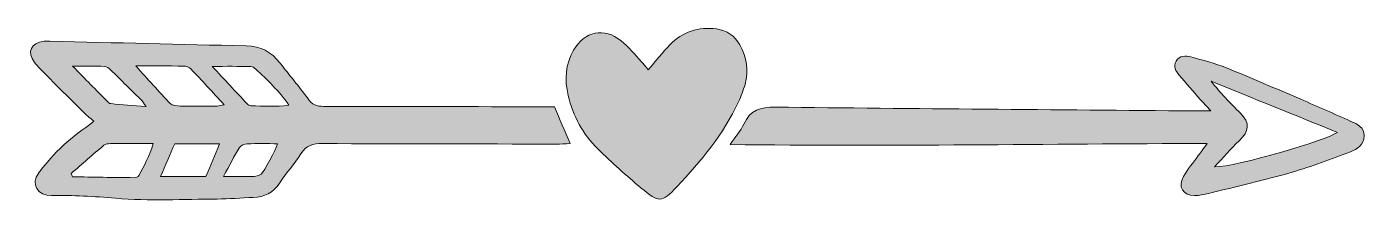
# Model space of a CAD drawing. Header units: inches. Extents: x 149 to 931, y -941 to -139.
# Drawn here: x 183 to 910, y -941 to -845 of the extents above; entities that cross this region are included whole.
import ezdxf

# ---------------------------------------------------------------- set-up
doc = ezdxf.new("R2010")
doc.units = ezdxf.units.IN
doc.header["$MEASUREMENT"] = 0
doc.layers.add('Layer 1', color=7, linetype='Continuous')

# ---------------------------------------------------------------- blocks, each defined once
blk = doc.blocks.new('block 6')
at = {"layer": 'Layer 1', "true_color": 0xff53a7}
h = blk.add_hatch(color=241, dxfattribs=at)
h.dxf.hatch_style = 2
edge = h.paths.add_edge_path()
edge.add_spline(control_points=[(520.86, -868.21), (525.14, -863.23), (528.68, -858.75), (532.61, -854.62), (539.53, -847.34), (548.21, -844.83), (558.08, -846.02), (563.79, -846.71), (567.94, -849.74), (570.65, -854.66), (574.36, -861.41), (575.72, -868.59), (573.51, -876.12), (572.56, -879.36), (571.42, -882.58), (569.99, -885.63), (561.78, -903.1), (549.59, -917.8), (536.5, -931.65), (528.02, -940.64), (526.76, -940.39), (517.04, -932.39), (508.88, -925.67), (501, -918.56), (493.42, -911.19), (485.2, -903.19), (479.92, -893.29), (477.28, -882.11), (475.26, -873.6), (475.72, -865.26), (480.21, -857.5), (486.15, -847.25), (496.85, -845), (506.08, -852.43), (510.16, -855.72), (513.5, -859.93), (517.13, -863.77), (518.4, -865.11), (519.51, -866.6), (520.86, -868.21)], knot_values=[0, 0, 0, 0, 1, 1, 1, 2, 2, 2, 3, 3, 3, 4, 4, 4, 5, 5, 5, 6, 6, 6, 7, 7, 7, 8, 8, 8, 9, 9, 9, 10, 10, 10, 11, 11, 11, 12, 12, 12, 13, 13, 13, 13], degree=3, periodic=1)
h = blk.add_hatch(color=241, dxfattribs=at)
h.dxf.hatch_style = 2
edge = h.paths.add_edge_path()
edge.add_spline(control_points=[(469.75, -888.28), (472.71, -895.09), (475.39, -901.25), (478.44, -908.28), (475.48, -908.37), (473.07, -908.51), (470.66, -908.51), (428.29, -908.46), (385.92, -908.49), (343.55, -908.22), (338.4, -908.19), (334.78, -909.27), (331.88, -913.75), (328.32, -919.25), (323.86, -924.17), (320.28, -929.65), (316.78, -934.99), (311.96, -937.23), (305.89, -937.5), (299.33, -937.8), (292.77, -938.32), (286.21, -938.36), (267.8, -938.49), (249.4, -939.56), (230.98, -937.92), (219.38, -936.9), (207.69, -936.26), (196.07, -936.53), (188.73, -936.7), (184.63, -930.37), (189.15, -924.21), (193.13, -918.79), (197.71, -913.71), (202.63, -909.11), (207.55, -904.51), (213.22, -900.69), (219.07, -896.13), (216.91, -894.21), (214.72, -892.42), (212.71, -890.43), (205.03, -882.84), (197.39, -875.19), (189.77, -867.54), (188.72, -866.49), (187.75, -865.36), (186.88, -864.17), (182.64, -858.36), (184.86, -853.48), (192.11, -852.67), (193.16, -852.55), (194.23, -852.55), (195.28, -852.58), (230.86, -853.47), (266.43, -854.54), (302.01, -855.14), (310.03, -855.27), (315.73, -858.43), (320.42, -864.47), (325.49, -870.99), (330.88, -877.27), (335.7, -883.97), (337.97, -887.12), (340.42, -888.08), (344.15, -888.07), (381.65, -888.04), (419.15, -888.19), (456.65, -888.28), (460.88, -888.29), (465.11, -888.28), (469.75, -888.28)], knot_values=[0, 0, 0, 0, 1, 1, 1, 2, 2, 2, 3, 3, 3, 4, 4, 4, 5, 5, 5, 6, 6, 6, 7, 7, 7, 8, 8, 8, 9, 9, 9, 10, 10, 10, 11, 11, 11, 12, 12, 12, 13, 13, 13, 14, 14, 14, 15, 15, 15, 16, 16, 16, 17, 17, 17, 18, 18, 18, 19, 19, 19, 20, 20, 20, 21, 21, 21, 22, 22, 22, 23, 23, 23, 23], degree=3, periodic=1)
edge = h.paths.add_edge_path()
edge.add_spline(control_points=[(242, -866.1), (248.55, -873.3), (254.5, -880.07), (260.77, -886.53), (261.85, -887.65), (264.24, -887.83), (266.05, -887.87), (272.8, -888.01), (279.56, -887.95), (286.32, -887.89), (287.41, -887.88), (288.49, -887.48), (290.09, -887.16), (283.72, -880.28), (277.9, -873.89), (271.91, -867.67), (271.03, -866.75), (269.34, -866.19), (268.01, -866.17), (259.37, -866.04), (250.74, -866.1), (242, -866.1)], knot_values=[0, 0, 0, 0, 1, 1, 1, 2, 2, 2, 3, 3, 3, 4, 4, 4, 5, 5, 5, 6, 6, 6, 7, 7, 7, 7], degree=3, periodic=1)
edge = h.paths.add_edge_path()
edge.add_spline(control_points=[(206.88, -924.42), (207.12, -925.04), (207.36, -925.66), (207.6, -926.28), (218.72, -926.47), (229.84, -926.68), (240.96, -926.78), (241.89, -926.79), (243.33, -926.31), (243.69, -925.62), (246.5, -920.34), (249.47, -915.09), (251.45, -908.22), (242.9, -908.22), (235.52, -908.18), (228.14, -908.27), (226.94, -908.28), (225.45, -908.48), (224.59, -909.2), (218.61, -914.18), (212.77, -919.33), (206.88, -924.42)], knot_values=[0, 0, 0, 0, 1, 1, 1, 2, 2, 2, 3, 3, 3, 4, 4, 4, 5, 5, 5, 6, 6, 6, 7, 7, 7, 7], degree=3, periodic=1)
edge = h.paths.add_edge_path()
edge.add_spline(control_points=[(283.57, -866.31), (290.26, -873.48), (296.38, -880.06), (302.55, -886.6), (303.09, -887.17), (303.98, -887.73), (304.71, -887.75), (311.33, -887.89), (317.97, -888.44), (325.32, -887.35), (319.77, -879.64), (313.6, -873.62), (307.27, -867.77), (306.53, -867.09), (305.45, -866.39), (304.51, -866.38), (297.86, -866.26), (291.2, -866.31), (283.57, -866.31)], knot_values=[0, 0, 0, 0, 1, 1, 1, 2, 2, 2, 3, 3, 3, 4, 4, 4, 5, 5, 5, 6, 6, 6, 6], degree=3, periodic=1)
edge = h.paths.add_edge_path()
edge.add_spline(control_points=[(263.16, -908.46), (260.63, -914.27), (258.14, -920), (255.49, -926.07), (264.24, -926.07), (272.34, -926.07), (280.16, -926.07), (282.69, -920), (285.01, -914.45), (287.52, -908.46), (279.02, -908.46), (271.24, -908.46), (263.16, -908.46)], knot_values=[0, 0, 0, 0, 1, 1, 1, 2, 2, 2, 3, 3, 3, 4, 4, 4, 4], degree=3, periodic=1)
edge = h.paths.add_edge_path()
edge.add_spline(control_points=[(207.62, -866.23), (214.51, -873.22), (220.42, -879.23), (226.37, -885.21), (226.95, -885.79), (227.71, -886.5), (228.44, -886.57), (234.4, -887.16), (240.38, -887.6), (247.57, -888.19), (246.26, -886.31), (245.9, -885.6), (245.37, -885.06), (239.66, -879.41), (233.96, -873.76), (228.19, -868.18), (227.32, -867.34), (226.13, -866.36), (225.05, -866.32), (219.66, -866.13), (214.25, -866.23), (207.62, -866.23)], knot_values=[0, 0, 0, 0, 1, 1, 1, 2, 2, 2, 3, 3, 3, 4, 4, 4, 5, 5, 5, 6, 6, 6, 7, 7, 7, 7], degree=3, periodic=1)
edge = h.paths.add_edge_path()
edge.add_spline(control_points=[(289.69, -926.19), (295.17, -926.19), (299.36, -926.2), (303.56, -926.18), (304.83, -926.18), (306.11, -926.24), (307.35, -926.03), (308.34, -925.86), (309.39, -925.49), (310.17, -924.89), (311.81, -923.65), (318.43, -911.21), (319.09, -908.32), (313.54, -908.32), (308.06, -908.18), (302.59, -908.41), (301.13, -908.47), (299.08, -909.23), (298.4, -910.34), (295.46, -915.15), (292.92, -920.2), (289.69, -926.19)], knot_values=[0, 0, 0, 0, 1, 1, 1, 2, 2, 2, 3, 3, 3, 4, 4, 4, 5, 5, 5, 6, 6, 6, 7, 7, 7, 7], degree=3, periodic=1)
h = blk.add_hatch(color=241, dxfattribs=at)
h.dxf.hatch_style = 2
edge = h.paths.add_edge_path()
edge.add_spline(control_points=[(825.02, -908.21), (737.91, -908.35), (652.34, -909.9), (565.41, -908.76), (568.33, -904.51), (571.16, -901.38), (572.85, -897.72), (576.36, -890.13), (581.81, -888.31), (590, -888.41), (666.08, -889.38), (742.17, -889.87), (818.25, -890.5), (820.7, -890.52), (823.15, -890.5), (827.09, -890.5), (824.47, -887.72), (822.9, -886.12), (821.42, -884.45), (817.5, -880.01), (813.52, -875.62), (809.76, -871.04), (808.02, -868.92), (806.44, -866.38), (808.17, -863.49), (810.04, -860.35), (813.27, -860.48), (816.12, -861.23), (822.66, -862.97), (829.25, -864.69), (835.51, -867.19), (849.09, -872.6), (862.49, -878.44), (875.93, -884.2), (885.07, -888.11), (894.19, -892.1), (903.25, -896.2), (906.71, -897.77), (910.49, -899.39), (910.45, -904.13), (910.4, -909), (906.78, -911.23), (902.99, -912.66), (892.5, -916.6), (882.02, -920.71), (871.26, -923.8), (856.2, -928.12), (840.91, -931.61), (825.69, -935.38), (823.24, -935.98), (820.68, -936.45), (818.17, -936.46), (811.78, -936.51), (808.87, -931.78), (812.07, -926.18), (814.36, -922.16), (817.45, -918.59), (820.18, -914.82), (821.51, -912.99), (822.85, -911.17), (825.02, -908.21)], knot_values=[0, 0, 0, 0, 1, 1, 1, 2, 2, 2, 3, 3, 3, 4, 4, 4, 5, 5, 5, 6, 6, 6, 7, 7, 7, 8, 8, 8, 9, 9, 9, 10, 10, 10, 11, 11, 11, 12, 12, 12, 13, 13, 13, 14, 14, 14, 15, 15, 15, 16, 16, 16, 17, 17, 17, 18, 18, 18, 19, 19, 19, 20, 20, 20, 20], degree=3, periodic=1)
edge = h.paths.add_edge_path()
edge.add_spline(control_points=[(829.06, -920.92), (840.82, -920.99), (890.63, -906.22), (895.87, -902.17), (872.79, -892.83), (849.98, -883.61), (827.18, -874.39), (832.17, -880.67), (837.6, -886.24), (843.1, -891.76), (848.4, -897.06), (848, -901.53), (842.43, -906.74), (837.7, -911.17), (833.5, -916.17), (829.06, -920.92)], knot_values=[0, 0, 0, 0, 1, 1, 1, 2, 2, 2, 3, 3, 3, 4, 4, 4, 5, 5, 5, 5], degree=3, periodic=1)
at = {"layer": 'Layer 1', "lineweight": 0}
for points, knots in [([(520.86, -868.21), (525.14, -863.23), (528.68, -858.75), (532.61, -854.62), (539.53, -847.34), (548.21, -844.83), (558.08, -846.02), (563.79, -846.71), (567.94, -849.74), (570.65, -854.66), (574.36, -861.41), (575.72, -868.59), (573.51, -876.12), (572.56, -879.36), (571.42, -882.58), (569.99, -885.63), (561.78, -903.1), (549.59, -917.8), (536.5, -931.65), (528.02, -940.64), (526.76, -940.39), (517.04, -932.39), (508.88, -925.67), (501, -918.56), (493.42, -911.19), (485.2, -903.19), (479.92, -893.29), (477.28, -882.11), (475.26, -873.6), (475.72, -865.26), (480.21, -857.5), (486.15, -847.25), (496.85, -845), (506.08, -852.43), (510.16, -855.72), (513.5, -859.93), (517.13, -863.77), (518.4, -865.11), (519.51, -866.6), (520.86, -868.21)], [0, 0, 0, 0, 1, 1, 1, 2, 2, 2, 3, 3, 3, 4, 4, 4, 5, 5, 5, 6, 6, 6, 7, 7, 7, 8, 8, 8, 9, 9, 9, 10, 10, 10, 11, 11, 11, 12, 12, 12, 13, 13, 13, 13]), ([(469.75, -888.28), (472.71, -895.09), (475.39, -901.25), (478.44, -908.28), (475.48, -908.37), (473.07, -908.51), (470.66, -908.51), (428.29, -908.46), (385.92, -908.49), (343.55, -908.22), (338.4, -908.19), (334.78, -909.27), (331.88, -913.75), (328.32, -919.25), (323.86, -924.17), (320.28, -929.65), (316.78, -934.99), (311.96, -937.23), (305.89, -937.5), (299.33, -937.8), (292.77, -938.32), (286.21, -938.36), (267.8, -938.49), (249.4, -939.56), (230.98, -937.92), (219.38, -936.9), (207.69, -936.26), (196.07, -936.53), (188.73, -936.7), (184.63, -930.37), (189.15, -924.21), (193.13, -918.79), (197.71, -913.71), (202.63, -909.11), (207.55, -904.51), (213.22, -900.69), (219.07, -896.13), (216.91, -894.21), (214.72, -892.42), (212.71, -890.43), (205.03, -882.84), (197.39, -875.19), (189.77, -867.54), (188.72, -866.49), (187.75, -865.36), (186.88, -864.17), (182.64, -858.36), (184.86, -853.48), (192.11, -852.67), (193.16, -852.55), (194.23, -852.55), (195.28, -852.58), (230.86, -853.47), (266.43, -854.54), (302.01, -855.14), (310.03, -855.27), (315.73, -858.43), (320.42, -864.47), (325.49, -870.99), (330.88, -877.27), (335.7, -883.97), (337.97, -887.12), (340.42, -888.08), (344.15, -888.07), (381.65, -888.04), (419.15, -888.19), (456.65, -888.28), (460.88, -888.29), (465.11, -888.28), (469.75, -888.28)], [0, 0, 0, 0, 1, 1, 1, 2, 2, 2, 3, 3, 3, 4, 4, 4, 5, 5, 5, 6, 6, 6, 7, 7, 7, 8, 8, 8, 9, 9, 9, 10, 10, 10, 11, 11, 11, 12, 12, 12, 13, 13, 13, 14, 14, 14, 15, 15, 15, 16, 16, 16, 17, 17, 17, 18, 18, 18, 19, 19, 19, 20, 20, 20, 21, 21, 21, 22, 22, 22, 23, 23, 23, 23]), ([(207.62, -866.23), (214.51, -873.22), (220.42, -879.23), (226.37, -885.21), (226.95, -885.79), (227.71, -886.5), (228.44, -886.57), (234.4, -887.16), (240.38, -887.6), (247.57, -888.19), (246.26, -886.31), (245.9, -885.6), (245.37, -885.06), (239.66, -879.41), (233.96, -873.76), (228.19, -868.18), (227.32, -867.34), (226.13, -866.36), (225.05, -866.32), (219.66, -866.13), (214.25, -866.23), (207.62, -866.23)], [0, 0, 0, 0, 1, 1, 1, 2, 2, 2, 3, 3, 3, 4, 4, 4, 5, 5, 5, 6, 6, 6, 7, 7, 7, 7]), ([(242, -866.1), (248.55, -873.3), (254.5, -880.07), (260.77, -886.53), (261.85, -887.65), (264.24, -887.83), (266.05, -887.87), (272.8, -888.01), (279.56, -887.95), (286.32, -887.89), (287.41, -887.88), (288.49, -887.48), (290.09, -887.16), (283.72, -880.28), (277.9, -873.89), (271.91, -867.67), (271.03, -866.75), (269.34, -866.19), (268.01, -866.17), (259.37, -866.04), (250.74, -866.1), (242, -866.1)], [0, 0, 0, 0, 1, 1, 1, 2, 2, 2, 3, 3, 3, 4, 4, 4, 5, 5, 5, 6, 6, 6, 7, 7, 7, 7]), ([(825.02, -908.21), (737.91, -908.35), (652.34, -909.9), (565.41, -908.76), (568.33, -904.51), (571.16, -901.38), (572.85, -897.72), (576.36, -890.13), (581.81, -888.31), (590, -888.41), (666.08, -889.38), (742.17, -889.87), (818.25, -890.5), (820.7, -890.52), (823.15, -890.5), (827.09, -890.5), (824.47, -887.72), (822.9, -886.12), (821.42, -884.45), (817.5, -880.01), (813.52, -875.62), (809.76, -871.04), (808.02, -868.92), (806.44, -866.38), (808.17, -863.49), (810.04, -860.35), (813.27, -860.48), (816.12, -861.23), (822.66, -862.97), (829.25, -864.69), (835.51, -867.19), (849.09, -872.6), (862.49, -878.44), (875.93, -884.2), (885.07, -888.11), (894.19, -892.1), (903.25, -896.2), (906.71, -897.77), (910.49, -899.39), (910.45, -904.13), (910.4, -909), (906.78, -911.23), (902.99, -912.66), (892.5, -916.6), (882.02, -920.71), (871.26, -923.8), (856.2, -928.12), (840.91, -931.61), (825.69, -935.38), (823.24, -935.98), (820.68, -936.45), (818.17, -936.46), (811.78, -936.51), (808.87, -931.78), (812.07, -926.18), (814.36, -922.16), (817.45, -918.59), (820.18, -914.82), (821.51, -912.99), (822.85, -911.17), (825.02, -908.21)], [0, 0, 0, 0, 1, 1, 1, 2, 2, 2, 3, 3, 3, 4, 4, 4, 5, 5, 5, 6, 6, 6, 7, 7, 7, 8, 8, 8, 9, 9, 9, 10, 10, 10, 11, 11, 11, 12, 12, 12, 13, 13, 13, 14, 14, 14, 15, 15, 15, 16, 16, 16, 17, 17, 17, 18, 18, 18, 19, 19, 19, 20, 20, 20, 20]), ([(283.57, -866.31), (290.26, -873.48), (296.38, -880.06), (302.55, -886.6), (303.09, -887.17), (303.98, -887.73), (304.71, -887.75), (311.33, -887.89), (317.97, -888.44), (325.32, -887.35), (319.77, -879.64), (313.6, -873.62), (307.27, -867.77), (306.53, -867.09), (305.45, -866.39), (304.51, -866.38), (297.86, -866.26), (291.2, -866.31), (283.57, -866.31)], [0, 0, 0, 0, 1, 1, 1, 2, 2, 2, 3, 3, 3, 4, 4, 4, 5, 5, 5, 6, 6, 6, 6]), ([(829.06, -920.92), (840.82, -920.99), (890.63, -906.22), (895.87, -902.17), (872.79, -892.83), (849.98, -883.61), (827.18, -874.39), (832.17, -880.67), (837.6, -886.24), (843.1, -891.76), (848.4, -897.06), (848, -901.53), (842.43, -906.74), (837.7, -911.17), (833.5, -916.17), (829.06, -920.92)], [0, 0, 0, 0, 1, 1, 1, 2, 2, 2, 3, 3, 3, 4, 4, 4, 5, 5, 5, 5]), ([(206.88, -924.42), (207.12, -925.04), (207.36, -925.66), (207.6, -926.28), (218.72, -926.47), (229.84, -926.68), (240.96, -926.78), (241.89, -926.79), (243.33, -926.31), (243.69, -925.62), (246.5, -920.34), (249.47, -915.09), (251.45, -908.22), (242.9, -908.22), (235.52, -908.18), (228.14, -908.27), (226.94, -908.28), (225.45, -908.48), (224.59, -909.2), (218.61, -914.18), (212.77, -919.33), (206.88, -924.42)], [0, 0, 0, 0, 1, 1, 1, 2, 2, 2, 3, 3, 3, 4, 4, 4, 5, 5, 5, 6, 6, 6, 7, 7, 7, 7]), ([(263.16, -908.46), (260.63, -914.27), (258.14, -920), (255.49, -926.07), (264.24, -926.07), (272.34, -926.07), (280.16, -926.07), (282.69, -920), (285.01, -914.45), (287.52, -908.46), (279.02, -908.46), (271.24, -908.46), (263.16, -908.46)], [0, 0, 0, 0, 1, 1, 1, 2, 2, 2, 3, 3, 3, 4, 4, 4, 4]), ([(289.69, -926.19), (295.17, -926.19), (299.36, -926.2), (303.56, -926.18), (304.83, -926.18), (306.11, -926.24), (307.35, -926.03), (308.34, -925.86), (309.39, -925.49), (310.17, -924.89), (311.81, -923.65), (318.43, -911.21), (319.09, -908.32), (313.54, -908.32), (308.06, -908.18), (302.59, -908.41), (301.13, -908.47), (299.08, -909.23), (298.4, -910.34), (295.46, -915.15), (292.92, -920.2), (289.69, -926.19)], [0, 0, 0, 0, 1, 1, 1, 2, 2, 2, 3, 3, 3, 4, 4, 4, 5, 5, 5, 6, 6, 6, 7, 7, 7, 7])]:
    blk.add_open_spline(points, degree=3, knots=knots, dxfattribs=at)
blk = doc.blocks.new('block 2')
at = {"layer": 'Layer 1'}
blk.add_blockref('block 6', (0, 0), dxfattribs=at)

msp = doc.modelspace()

# ---------------------------------------------------------------- block references
at = {"layer": 'Layer 1'}
msp.add_blockref('block 2', (0, 0), dxfattribs=at)

doc.saveas('drawing.dxf')
